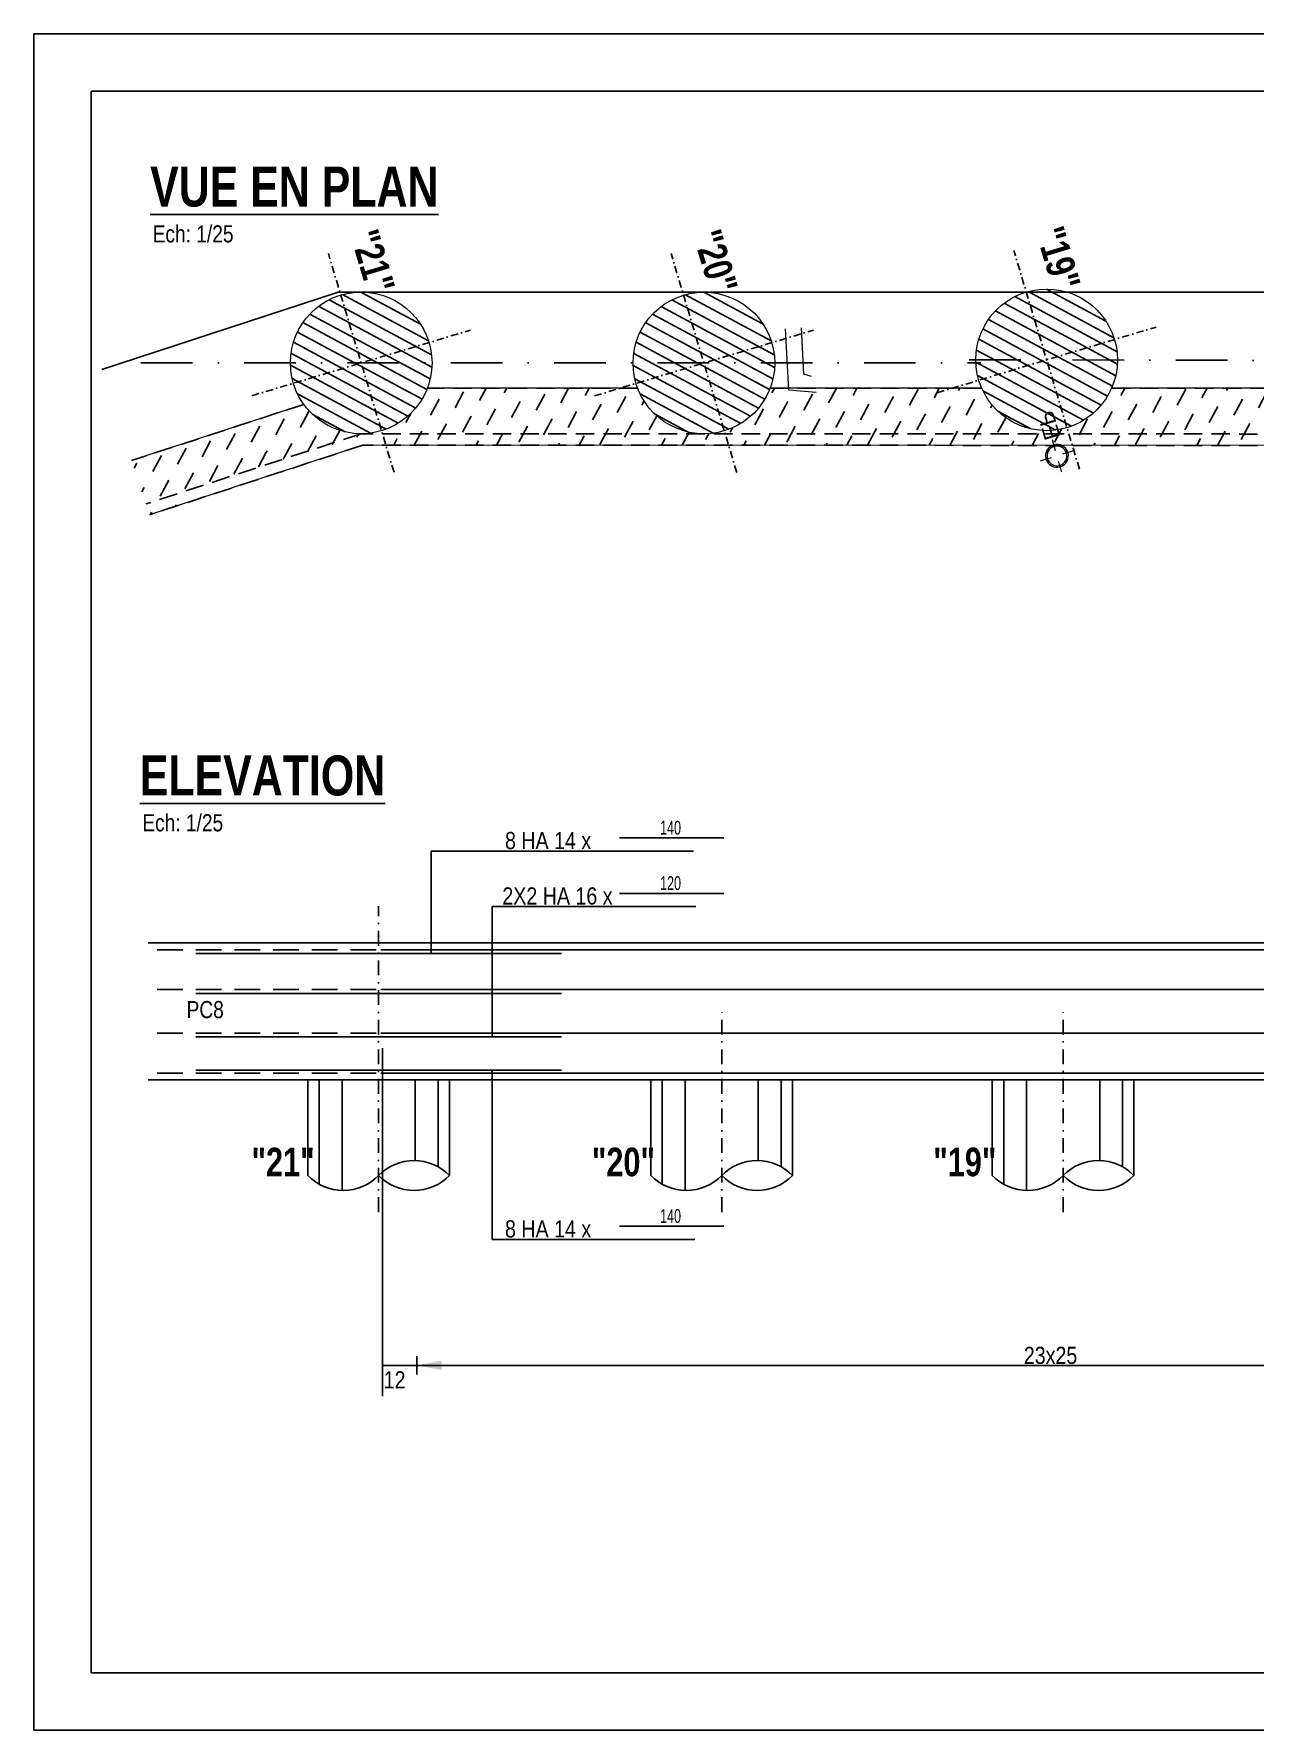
# Model space of a CAD drawing. Header units: centimetres. Extents: x 20328 to 51171, y -21855 to -16644.
# Drawn here: x 36823 to 37892, y -18525 to -17040 of the extents above; entities that cross this region are included whole.
import ezdxf
from ezdxf.enums import TextEntityAlignment as Align

# ---------------------------------------------------------------- set-up
doc = ezdxf.new("R2010")
doc.units = ezdxf.units.CM
doc.header["$LTSCALE"] = 25.4
doc.linetypes.add('CACHEX2', pattern=[19.049999999999997, 12.7, -6.35])
doc.linetypes.add('TIRETPTX2', pattern=[50.8, 25.4, -12.7, 0, -12.7])
for name, color, linetype in [('01_fenetres', 171, 'Continuous'), ('01_linteaux', 2, 'Continuous'), ('01_murs_sup', 2, 'CACHEX2'), ('01_poch_murs', 253, 'Continuous'), ('01_texte', 230, 'Continuous')]:
    doc.layers.add(name, color=color, linetype=linetype)
for name, color, linetype, lineweight in [('01_murs_coup', 5, 'Continuous', 60), ('01_PIEUX', 5, 'Continuous', 60), ('B Général', 7, 'Continuous', 5), ('C ANNOTATIONS-prestations', 7, 'Continuous', 5)]:
    doc.layers.add(name, color=color, linetype=linetype, lineweight=lineweight)
doc.styles.add('Eurostile', font='')
doc.styles.add('impact', font='impact.ttf')
doc.styles.add('MATTE_TXT', font='arial.ttf')
doc.styles.add('STYLE2', font='ARIALN.TTF')
doc.styles.get('Eurostile').set_extended_font_data('Eurostile')
pattern_1 = [(61.70210637941265, (38740.59153779997, 49805.99586679753), (-6.452218211044784, 21.50349111556219), [15.875, -15.875])]

# ---------------------------------------------------------------- blocks, each defined once
blk = doc.blocks.new('EP')
at = {"layer": 'B Général', "color": 7, "linetype": 'Continuous', "lineweight": 5}
for p, q in [((0, 7.5), (0, 2.5)), ((-7.5, 0), (-2.5, 0)), ((7.5, 0), (2.5, 0)), ((0, -7.5), (0, -2.5))]:
    blk.add_line(p, q, dxfattribs=at)
at = {"layer": 'B Général', "color": 7, "linetype": 'Continuous', "lineweight": 5, "flags": 128}
for points in [[(-5, 0, -0.9999999999999999), (4.999999999999992, 0, -0.9999999999999999)], [(-4.333333333333333, 0, -0.9999999999999999), (4.333333333333326, 0, -0.9999999999999999)]]:
    blk.add_lwpolyline(points, format="xyb", close=True, dxfattribs=at)
at = {"layer": 'C ANNOTATIONS-prestations', "insert": (7.5, 3.979498697916664), "char_height": 7.048665364583333, "attachment_point": 1, "line_spacing_factor": 0.8954527788573651, "style": 'Eurostile'}
blk.add_mtext('EP', dxfattribs=at)

msp = doc.modelspace()

# ---------------------------------------------------------------- hatches: boundary and pattern name
at = {"layer": '01_murs_sup', "ltscale": 3}
h = msp.add_hatch(dxfattribs=at)
h.set_pattern_fill('DASH', color=256, scale=5, angle=61.70210637941265)
h.set_pattern_definition(pattern_1)
edge = h.paths.add_edge_path()
edge.add_line((38426.07226318056, -17400.85305839828), (38426.07226318056, -17350.54102163832))
edge.add_line((38426.07226318055, -17350.54102163833), (38366.6484743992, -17350.54102163832))
edge.add_arc((38309.22302759042, -17327.16757390767), 62.00000000004039, -73.29789362057733, -22.147428078040605, ccw=False)
edge.add_arc((38309.22302759044, -17327.16757390773), 61.99999999998545, -157.8525719219947, -73.29789362058727, ccw=False)
edge.add_line((38251.79758078171, -17350.54102163835), (38066.36290209459, -17350.54102163835))
edge.add_arc((38009.22382474312, -17326.47598809552), 61.99999999995561, -73.29789362061757, -22.839168687700123, ccw=False)
edge.add_arc((38009.22382474307, -17326.4759880955), 62, -157.16083131227822, -73.29789362058727, ccw=False)
edge.add_line((37952.08474739156, -17350.54102163836), (37766.0674736724, -17350.54102163836))
edge.add_arc((37709.22462189568, -17325.78440228329), 62.00000000001379, -73.29789362058727, -23.534444899760786, ccw=False)
edge.add_arc((37709.22462189569, -17325.7844022833), 62, -156.4655551002362, -73.29789362058727, ccw=False)
edge.add_line((37652.38177011899, -17350.54102163836), (37467.20054105113, -17350.54102163835))
edge.add_arc((37409.23495530536, -17328.54122915881), 61.99999999992805, -73.2978936205975, -20.783354473212228, ccw=False)
edge.add_arc((37409.23495530533, -17328.54122915871), 62.0000000000291, -159.23417931136612, -73.29789362058727, ccw=False)
edge.add_line((37351.26263984736, -17350.5232818482), (37167.17568580966, -17350.4668000992))
edge.add_arc((37109.21688458737, -17328.44913989436), 62.00000000014465, -73.29789362054032, -20.80101676608001, ccw=False)
edge.add_arc((37109.21688458746, -17328.44913989451), 61.99999999998545, -144.1721796374992, -73.29789362058727, ccw=False)
edge.add_line((37058.94854361278, -17364.74092816199), (37017.1512126169, -17378.3922693055))
edge.add_line((37017.1512126169, -17378.39226930551), (37031.52520065224, -17426.29686798818))
edge.add_line((37031.52520065224, -17426.29686798817), (37110.6641298337, -17400.44946351885))
edge.add_line((37110.6641298337, -17400.44946351883), (38426.07226318056, -17400.85305839827))
h = msp.add_hatch(dxfattribs=at)
h.set_pattern_fill('DASH', color=256, scale=5, angle=61.70210637941265)
h.set_pattern_definition(pattern_1)
h.paths.add_polyline_path([(36908.30506961389, -17413.94228637326), (36923.82848086823, -17461.47147427952), (37031.52520065224, -17426.29686798817), (37017.1512126169, -17378.39226930551)])
at = {"layer": '01_poch_murs'}
h = msp.add_hatch(dxfattribs=at)
h.set_pattern_fill('ANSI31', color=256, scale=3, angle=-73.29789362058736)
h.set_pattern_definition([(331.7021063794126, (43315.20316587858, 22555.12032140573), (4.515381871355222, 8.386712797982092), [])])
h.paths.add_polyline_path([(37168.60122424065, -17310.63060449008, 0.4142135623730951), (37091.39834918308, -17269.06480024134), (37109.21688458749, -17328.4491398945)])
h.paths.add_polyline_path([(37109.21688458749, -17328.4491398945), (37091.39834918308, -17269.06480024134, 0.4142135623730951), (37049.83254493433, -17346.26767529889)])
h.paths.add_polyline_path([(37168.60122424065, -17310.63060449008), (37109.21688458749, -17328.4491398945), (37127.0354199919, -17387.83347954765, 0.4142135623730951)])
h.paths.add_polyline_path([(37127.0354199919, -17387.83347954765), (37109.21688458749, -17328.4491398945), (37049.83254493433, -17346.26767529889, 0.4142135623730951)])
h = msp.add_hatch(dxfattribs=at)
h.set_pattern_fill('ANSI31', color=256, scale=3, angle=-73.29789362058736)
h.set_pattern_definition([(331.7021063794126, (43615.22123659642, 22555.02823214146), (4.515381871355222, 8.386712797982092), [])])
h.paths.add_polyline_path([(37468.61929495849, -17310.72269375435, 0.4142135623730951), (37391.41641990092, -17269.1568895056), (37409.23495530533, -17328.54122915876)])
h.paths.add_polyline_path([(37409.23495530533, -17328.54122915876), (37391.41641990092, -17269.1568895056, 0.4142135623730951), (37349.85061565217, -17346.35976456315)])
h.paths.add_polyline_path([(37468.61929495849, -17310.72269375435), (37409.23495530533, -17328.54122915876), (37427.05349070972, -17387.92556881192, 0.4142135623730951)])
h.paths.add_polyline_path([(37427.05349070972, -17387.92556881192), (37409.23495530533, -17328.54122915876), (37349.85061565217, -17346.35976456315, 0.4142135623730951)])
h = msp.add_hatch(dxfattribs=at)
h.set_pattern_fill('ANSI31', color=256, scale=3, angle=-73.29789362058736)
h.set_pattern_definition([(331.7021063794126, (43915.21090318679, 22557.78505901693), (4.515381871355222, 8.386712797982092), [])])
h.paths.add_polyline_path([(37768.60896154885, -17307.96586687889, 0.4142135623730951), (37691.4060864913, -17266.40006263013), (37709.22462189569, -17325.78440228329)])
h.paths.add_polyline_path([(37709.22462189569, -17325.78440228329), (37691.4060864913, -17266.40006263013, 0.4142135623730951), (37649.84028224253, -17343.6029376877)])
h.paths.add_polyline_path([(37768.60896154885, -17307.96586687889), (37709.22462189569, -17325.78440228329), (37727.0431573001, -17385.16874193645, 0.4142135623730951)])
h.paths.add_polyline_path([(37727.0431573001, -17385.16874193645), (37709.22462189569, -17325.78440228329), (37649.84028224253, -17343.6029376877, 0.4142135623730951)])

# ---------------------------------------------------------------- linework, layer by layer
at = {"layer": '01_fenetres', "ltscale": 30}
for p, q in [((36872.77217928576, -17090.41257461515), (38872.77217928576, -17090.41257461515)), ((36872.77217928576, -17090.41257461515), (36872.77217928576, -18475.41257461515)), ((36872.77217928576, -18475.41257461515), (38872.77217928576, -18475.41257461515))]:
    msp.add_line(p, q, dxfattribs=at)
at = {"layer": '01_linteaux', "linetype": 'TIRETPTX2', "ltscale": 0.01}
for p, q in [((37137.95645782041, -17424.23033288347), (37080.47731135457, -17232.66794690552)), ((37437.97452853823, -17424.32242214773), (37380.49538207241, -17232.76003616978)), ((37737.96419512861, -17421.56559527226), (37680.48504866279, -17230.00320929431)), ((37013.43569159852, -17357.1887131274), (37204.99807757646, -17299.70956666158)), ((37313.45376231636, -17357.28080239166), (37505.01614829429, -17299.80165592584)), ((37613.44342890674, -17354.5239755162), (37805.00581488467, -17297.04482905038))]:
    msp.add_line(p, q, dxfattribs=at)
at = {"layer": '01_linteaux', "linetype": 'Continuous', "ltscale": 0.05}
msp.add_line((37089.05544485254, -17266.54102163832), (36882.22573870658, -17334.09325069071), dxfattribs=at)
at = {"layer": '01_linteaux'}
for p, q in [((38426.07226318055, -17266.54102163832), (37089.05544485254, -17266.54102163832)), ((37335.45345761401, -17744.34048542117), (37426.72212952271, -17744.34048542117)), ((37335.45345761401, -17792.85732084657), (37426.72212952271, -17792.85732084657)), ((36922.71079179988, -17836.17385130854), (37062.48426748384, -17836.17385130854)), ((36964.48426748384, -17845.43422883663), (37284.48426748384, -17845.43422883664)), ((37062.48426748384, -17836.17385130854), (38373.22302759044, -17836.17385130854)), ((37126.48426748384, -17842.17385130854), (38362.22302759044, -17842.17385130854)), ((37126.48426748384, -17877.17385130854), (38362.22302759044, -17877.17385130854)), ((36964.48426748384, -17880.43422883663), (37284.48426748384, -17880.43422883664)), ((36964.48426748384, -17918.43422883663), (37284.48426748384, -17918.43422883664)), ((37126.48426748383, -17915.17385130854), (38362.22302759044, -17915.17385130854)), ((36964.48426748384, -17947.52717939721), (37284.48426748384, -17947.52717939722)), ((37126.48426748383, -17950.17385130854), (38362.22302759044, -17950.17385130854)), ((36922.71079179988, -17956.17385130854), (38373.22302759044, -17956.17385130854)), ((37062.48426748384, -18039.87793675519), (37062.48426748384, -17956.17385130854)), ((37186.48426748384, -18039.87793675519), (37186.48426748386, -17956.17385130854)), ((37362.8096486069, -18039.87793675516), (37362.80964860688, -17956.17385130854)), ((37486.8096486069, -18039.87793675516), (37486.80964860689, -17956.17385130854)), ((37661.64800736529, -18039.87793675516), (37661.64800736527, -17956.17385130854)), ((37785.64800736529, -18039.87793675516), (37785.64800736528, -17956.17385130854)), ((37335.45345761401, -18084.34372078811), (37426.72212952271, -18084.34372078811))]:
    msp.add_line(p, q, dxfattribs=at)
at = {"layer": '01_linteaux', "linetype": 'TIRETPTX2', "ltscale": 0.07}
for p, q in [((36916.45343125724, -17328.42712766625), (37651.76331945684, -17328.5110948748)), ((37641.39667134762, -17325.62803904025), (38426.07226318055, -17327.43694553517))]:
    msp.add_line(p, q, dxfattribs=at)
at = {"layer": '01_linteaux', "linetype": 'CACHEX2', "ltscale": 0.05}
for p, q in [((37109.07395685296, -17390.4489751496), (36920.72379861735, -17451.96563669824)), ((38426.07226318056, -17390.85305792754), (37109.07395685296, -17390.4489751496))]:
    msp.add_line(p, q, dxfattribs=at)
at = {"layer": '01_linteaux', "linetype": 'TIRETPTX2', "ltscale": 0.02}
for p, q in [((37124.48426748383, -18071.87171277306), (37124.48426748384, -17804.12667673257)), ((37424.80964860691, -18071.87171277303), (37424.8096486069, -17890.54009778684)), ((37723.64800736529, -18071.87171277303), (37723.64800736529, -17890.54009778684))]:
    msp.add_line(p, q, dxfattribs=at)
at = {"layer": '01_linteaux'}
for centre, start, end in [((37155.48426748386, -18070.01766781027), 44.19387071995286, 135.8061292800471), ((37455.80964860692, -18070.01766781027), 44.19387071995283, 135.8061292800472), ((37754.64800736531, -18070.01766781027), 44.19387071995283, 135.8061292800472), ((37093.48426748386, -18009.73820570007), 224.1938707199528, 315.8061292800471), ((37155.48426748386, -18009.73820570007), 224.1938707199528, 315.8061292800471), ((37393.80964860692, -18009.73820570007), 224.1938707199528, 315.8061292800472), ((37455.80964860692, -18009.73820570007), 224.1938707199528, 315.8061292800472), ((37692.64800736531, -18009.73820570007), 224.1938707199528, 315.8061292800472), ((37754.64800736531, -18009.73820570007), 224.1938707199528, 315.8061292800472)]:
    msp.add_arc(centre, 43.23659778560273, start, end, dxfattribs=at)
at = {"layer": '01_murs_coup', "linetype": 'Continuous', "lineweight": 5}
for p, q in [((37351.26263984736, -17350.52328184819), (37167.17568580966, -17350.4668000992)), ((37652.38177011899, -17350.54102163836), (37467.20054105114, -17350.54102163835)), ((37507.60962984956, -17354.48468112307), (37483.50624431075, -17352.21404421875)), ((37952.08474739157, -17350.54102163835), (37766.06747367241, -17350.54102163833)), ((37058.94854361279, -17364.74092816196), (36908.30506961389, -17413.94228637326)), ((37110.6641298337, -17400.44946351882), (36923.82848086821, -17461.4714742795)), ((38426.07226318056, -17400.85305839828), (37110.6641298337, -17400.44946351882))]:
    msp.add_line(p, q, dxfattribs=at)
at = {"layer": '01_murs_sup', "ltscale": 0.05}
for p, q in [((37351.26263984736, -17350.5232818482), (37167.17568580966, -17350.46680009921)), ((37652.38177011899, -17350.54102163836), (37467.20054105114, -17350.54102163835)), ((37952.08474739157, -17350.54102163835), (37766.06747367241, -17350.54102163835)), ((37058.94854361279, -17364.74092816198), (36908.30506961389, -17413.94228637328)), ((37110.6641298337, -17400.44946351883), (36923.82848086823, -17461.47147427952)), ((38426.07226318055, -17400.85305839828), (37110.6641298337, -17400.44946351883))]:
    msp.add_line(p, q, dxfattribs=at)
at = {"layer": '01_murs_sup', "ltscale": 0.07}
for p, q in [((37122.48426748384, -17842.17385130854), (36924.61034383127, -17842.17385130854)), ((37122.48426748384, -17877.17385130854), (36924.61034383127, -17877.17385130854)), ((37122.48426748384, -17915.17385130854), (36924.61034383127, -17915.17385130854)), ((37122.48426748384, -17950.17385130854), (36924.61034383127, -17950.17385130854))]:
    msp.add_line(p, q, dxfattribs=at)
at = {"layer": '01_PIEUX', "linetype": 'Continuous', "lineweight": 5}
for centre in [(37109.21688458749, -17328.4491398945), (37409.23495530533, -17328.54122915876), (37709.22462189569, -17325.78440228329)]:
    msp.add_circle(centre, 62, dxfattribs=at)
at = {"layer": '01_poch_murs'}
for p, q in [((37072.48426748387, -18047.53242996876), (37072.48426748387, -17956.17385130853)), ((37092.48426748387, -18052.96323766156), (37092.48426748387, -17956.17385130853)), ((37156.48426748386, -17956.17385130853), (37156.48426748386, -18026.79263584875)), ((37176.48426748386, -17956.17385130853), (37176.48426748386, -18032.22344354153)), ((37372.80964860695, -18047.53242996873), (37372.80964860696, -17956.17385130854)), ((37392.80964860695, -18052.96323766153), (37392.80964860696, -17956.17385130854)), ((37456.80964860694, -17956.17385130854), (37456.80964860694, -18026.79263584872)), ((37476.80964860694, -17956.17385130854), (37476.80964860694, -18032.2234435415)), ((37671.64800736534, -18047.53242996873), (37671.64800736534, -17956.17385130854)), ((37691.64800736534, -18052.96323766153), (37691.64800736534, -17956.17385130854)), ((37755.64800736533, -17956.17385130854), (37755.64800736533, -18026.79263584872)), ((37775.64800736533, -17956.17385130854), (37775.64800736533, -18032.2234435415))]:
    msp.add_line(p, q, dxfattribs=at)
at = {"layer": '01_texte', "ltscale": 30}
for p, q in [((36822.77217928576, -17040.41257461515), (37872.77217928576, -17040.41257461515)), ((36822.77217928576, -17040.41257461515), (36822.77217928576, -18525.41257461515)), ((36822.77217928576, -17040.41257461515), (38922.77217928576, -17040.41257461515)), ((37170.50143695821, -17845.43422883664), (37170.50143695821, -17755.86066802179)), ((37170.50143695821, -17755.86066802179), (37400.11529192826, -17755.86066802179)), ((37223.89999603343, -17918.43422883664), (37223.89999603343, -17804.37750344719)), ((37223.89999603343, -17804.37750344719), (37402.05703301149, -17804.37750344719)), ((37223.89999603343, -17947.52717939722), (37223.89999603343, -18095.86390338873)), ((37223.89999603343, -18095.86390338873), (37401.18805547757, -18095.86390338873)), ((36822.77217928576, -18525.41257461515), (38922.77217928576, -18525.41257461515))]:
    msp.add_line(p, q, dxfattribs=at)
at = {"layer": '01_texte', "linetype": 'Continuous'}
for p, q in [((37127.95804945723, -17928.4142978569), (37127.95804945723, -18233.15841280678)), ((37157.95804945723, -18198.10754074117), (37157.95804945723, -18214.10754074117)), ((37127.95804945722, -18206.10754074116), (38367.22302759044, -18206.10754074115))]:
    msp.add_line(p, q, dxfattribs=at)
for points in [[(37157.95804945723, -18206.10754074117), (37179.65804945723, -18201.90754074117), (37179.65804945723, -18206.10754074117)], [(37157.95804945723, -18206.10754074115), (37179.65804945723, -18210.30754074116), (37179.65804945723, -18206.10754074117)]]:
    msp.add_solid(points, dxfattribs=at)
at = {"layer": 'B Général', "color": 98, "linetype": 'Continuous', "lineweight": 13, "true_color": 0x004400}
for p, q in [((37483.50624431075, -17352.21404421875), (37480.60368322762, -17298.49154945466)), ((37496.78219254979, -17338.43489581476), (37494.58329408864, -17297.73624807449)), ((37503.38701032234, -17340.41183694484), (37496.78219254979, -17338.43489581476))]:
    msp.add_line(p, q, dxfattribs=at)

# ---------------------------------------------------------------- block references
at = {"layer": 'B Général', "color": 7, "xscale": -2, "yscale": 2, "zscale": 2, "rotation": 286.7021063794127}
msp.add_blockref('EP', (37718.27211810037, -17409.85400150933), dxfattribs=at)

# ---------------------------------------------------------------- texts
at = {"layer": '01_texte', "style": 'impact'}
for s, p in [('%%UVUE EN PLAN', (36924.47102734871, -17202.04044683534)), ('%%UELEVATION', (36915.41360436089, -17717.64532785123))]:
    msp.add_text(s, height=35, dxfattribs=at).set_placement(p, align=Align.BOTTOM_LEFT)
at = {"layer": '01_texte', "style": 'MATTE_TXT', "width": 0.8}
for s, p in [('Ech: 1/25', (36962.08053881512, -17227.45280488353)), ('Ech: 1/25', (36953.02311582729, -17743.05768589943)), ('PC8', (36972.68420025588, -17906.62613298408))]:
    msp.add_text(s, height=15, dxfattribs=at).set_placement(p, align=Align.BOTTOM_CENTER)
at = {"layer": '01_texte', "style": 'impact'}
for s, rotation, p in [('"19"', 286.7021064309321, (37700.27837956374, -17242.6389104012)), ('"21"', 286.7021064309321, (37100.27064225553, -17245.30364801241)), ('"20"', 286.7021064309321, (37400.28871297336, -17245.39573727667)), ('"21"', 5.169332623788947e-08, (37040.83980168491, -18048.03178732149)), ('"20"', 5.169332623788947e-08, (37338.77087561807, -18048.03178732149)), ('"19"', 5.169332623788947e-08, (37637.60923437645, -18048.03178732149))]:
    msp.add_text(s, height=25, rotation=rotation, dxfattribs=at).set_placement(p, align=Align.BOTTOM_CENTER)
at = {"layer": '01_texte', "style": 'STYLE2', "width": 0.8}
for s, p in [('140', (37389.20637928879, -17741.35171227372)), ('120', (37389.20637928879, -17789.86854769912)), ('140', (37389.20637928879, -18081.35494764066))]:
    msp.add_text(s, height=12, dxfattribs=at).set_placement(p, align=Align.RIGHT)
at = {"layer": '01_texte', "style": 'STYLE2'}
for s, p in [('8 HA 14 x', (37310.57288462812, -17754.10098410751)), ('2X2 HA 16 x', (37329.26736457076, -17802.61781953291)), ('8 HA 14 x', (37310.57288462812, -18094.10421947445)), ('23x25', (37736.06836940242, -18204.8434938114)), ('12', (37148.02220614741, -18226.26528301581))]:
    msp.add_text(s, height=15, dxfattribs=at).set_placement(p, align=Align.RIGHT)

doc.saveas('drawing.dxf')
